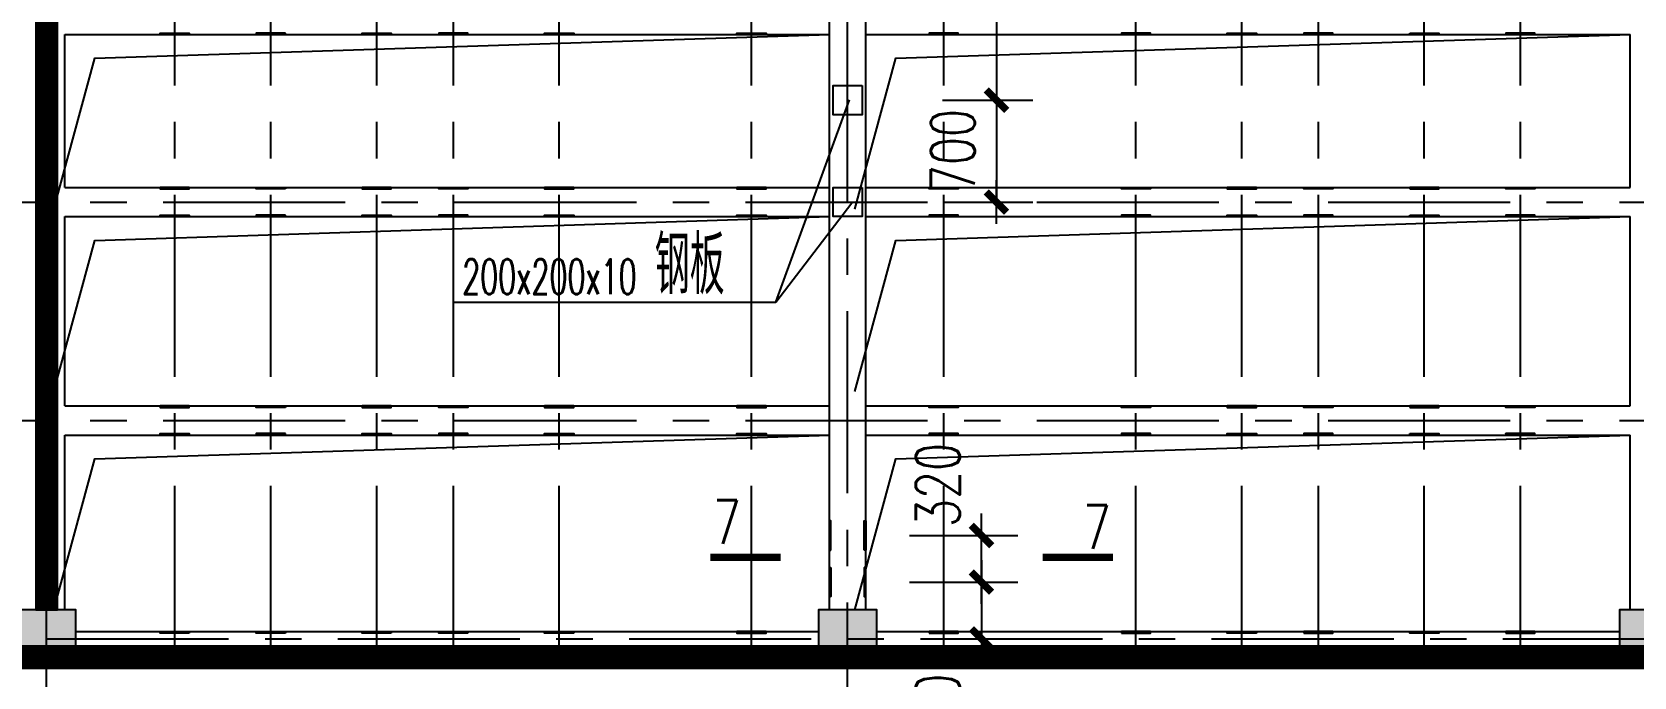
# Model space of a CAD drawing. Extents: x 1427168 to 1936200, y 1176778 to 1377202.
# Drawn here: x 1778653 to 1789653, y 1216944 to 1221374 of the extents above; entities that cross this region are included whole.
import ezdxf

# ---------------------------------------------------------------- set-up
doc = ezdxf.new("R2010")
doc.units = 0
doc.header["$LTSCALE"] = 1000
doc.header["$MEASUREMENT"] = 0
doc.linetypes.add('CENTER', pattern=[2, 1.25, -0.25, 0.25, -0.25])
doc.linetypes.add('DOTE', pattern=[2.42, 2, -0.2, 0.02, -0.2])
doc.layers.get('0').update_dxf_attribs({"linetype": 'CONTINUOUS'})
doc.layers.get('DEFPOINTS').update_dxf_attribs({"linetype": 'CONTINUOUS'})
for name, color, linetype in [('01粗实线层', 7, 'CONTINUOUS'), ('2', 2, 'CONTINUOUS'), ('3', 4, 'CONTINUOUS'), ('4', 3, 'CONTINUOUS'), ('5剖面线层', 2, 'CONTINUOUS'), ('AXIS', 3, 'CONTINUOUS'), ('DOTE', 1, 'DOTE'), ('PUB_DIM', 3, 'CONTINUOUS'), ('PUB_TEXT', 7, 'CONTINUOUS'), ('WUHUA', 8, 'CONTINUOUS')]:
    doc.layers.add(name, color=color, linetype=linetype)
doc.styles.add('_HZTXT', font='txt.shx', dxfattribs={"width": 0.75, "bigfont": 'HZTXT.shx'})
doc.styles.add('_TXT', font='TXT.shx', dxfattribs={"width": 0.75})
doc.styles.add('_TXT1', font='TXT1.shx', dxfattribs={"width": 0.6})
doc.styles.add('DIM_FONT', font='SIMPLEX.shx', dxfattribs={"width": 0.75})
doc.dimstyles.new('DIMN', dxfattribs={"dimtxt": 300, "dimasz": 1, "dimexe": 250, "dimexo": 300, "dimgap": 150, "dimtad": 1, "dimdec": 0, "dimzin": 0, "dimtxsty": 'DIM_FONT', "dimblk": '_DIMX', "dimcen": 0.09, "dimclrt": 7, "dimazin": 3, "dimtfac": 1, "dimtdec": 0, "dimtix": 1, "dimtmove": 0, "dimatfit": 3, "dimtolj": 1, "dimtzin": 0})
doc.dimstyles.new('DIMN$0', dxfattribs={"dimscale": 2, "dimtxt": 150, "dimasz": 200, "dimexe": 0, "dimexo": 0, "dimgap": 150, "dimtad": 1, "dimdec": 0, "dimzin": 0, "dimtxsty": 'DIM_FONT', "dimblk": 'OBLIQUE', "dimcen": 0.09, "dimclrd": 3, "dimclre": 3, "dimclrt": 3, "dimazin": 3, "dimtfac": 1, "dimtdec": 0, "dimtix": 1, "dimtmove": 0, "dimatfit": 3, "dimtolj": 1, "dimtzin": 0})
pattern_1 = [(225, (2138685.616, 960687.099), (11.22532015, -11.22532015), [])]
pattern_2 = [(225, (2138685.616, 959437.099), (11.22532015, -11.22532015), [])]
pattern_3 = [(135, (2138685.616, 1480974.97), (11.22532015, 11.22532015), [])]
pattern_4 = [(225, (2138685.616, 957937.099), (11.22532015, -11.22532015), [])]
pattern_5 = [(135, (2138685.616, 1479474.97), (11.22532015, 11.22532015), [])]
pattern_6 = [(225, (2138685.616, 956577.099), (11.22532015, -11.22532015), [])]
pattern_7 = [(315, (1429820.757, 960687.099), (-11.22532015, -11.22532015), [])]
pattern_8 = [(45, (1429820.757, 1480974.97), (-11.22532015, 11.22532015), [])]
pattern_9 = [(315, (1429820.757, 959437.099), (-11.22532015, -11.22532015), [])]
pattern_10 = [(45, (1429820.757, 1479474.97), (-11.22532015, 11.22532015), [])]
pattern_11 = [(315, (1429820.757, 957937.099), (-11.22532015, -11.22532015), [])]

# ---------------------------------------------------------------- blocks, each defined once
blk = doc.blocks.new('_DIMX')
blk.add_line((-150, 0), (150, 0))
at = {"const_width": 50}
blk.add_lwpolyline([(-70, -70), (70, 70)], dxfattribs=at)
blk = doc.blocks.new('*D268')
at = {"layer": 'AXIS', "color": 0}
for p, q in [((1784915, 1222706), (1785526, 1222706)), ((1785276, 1222705), (1785276, 1220907)), ((1784905, 1220906), (1785526, 1220906))]:
    blk.add_line(p, q, dxfattribs=at)
at = {"layer": 'DEFPOINTS', "color": 0}
for p in [(1784615, 1222706), (1784605, 1220906), (1785276, 1220906)]:
    blk.add_point(p, dxfattribs=at)
at = {"layer": 'AXIS', "color": 0}
for p, rotation in [((1785276, 1222706), 90), ((1785276, 1220906), 270)]:
    blk.add_blockref('_DIMX', p, dxfattribs=dict(at, rotation=rotation))
at = {"layer": 'AXIS', "color": 7, "insert": (1784976, 1221806), "char_height": 300, "attachment_point": 5, "rotation": 90, "style": 'DIM_FONT'}
blk.add_mtext('\\A1;1800', dxfattribs=at)
blk = doc.blocks.new('*D269')
at = {"layer": 'AXIS', "color": 0}
for p, q in [((1784915, 1220906), (1785526, 1220906)), ((1785276, 1220907), (1785276, 1220908)), ((1785276, 1220906), (1785276, 1220206)), ((1784915, 1220206), (1785526, 1220206)), ((1785276, 1220205), (1785276, 1220204))]:
    blk.add_line(p, q, dxfattribs=at)
at = {"layer": 'DEFPOINTS', "color": 0}
for p in [(1784615, 1220906), (1784615, 1220206), (1785276, 1220206)]:
    blk.add_point(p, dxfattribs=at)
at = {"layer": 'AXIS', "color": 0}
for p, rotation in [((1785276, 1220906), 270), ((1785276, 1220206), 90)]:
    blk.add_blockref('_DIMX', p, dxfattribs=dict(at, rotation=rotation))
at = {"layer": 'AXIS', "color": 7, "insert": (1784976, 1220556), "char_height": 300, "attachment_point": 5, "rotation": 90, "style": 'DIM_FONT'}
blk.add_mtext('\\A1;700', dxfattribs=at)
blk = doc.blocks.new('*D512')
at = {"layer": 'AXIS', "color": 0}
for p, q in [((1784678, 1217596), (1785423, 1217596)), ((1785173, 1217595), (1785173, 1217207)), ((1784962, 1217206), (1785423, 1217206))]:
    blk.add_line(p, q, dxfattribs=at)
at = {"layer": 'DEFPOINTS', "color": 0}
for p in [(1784378, 1217596), (1784662, 1217206), (1785173, 1217206)]:
    blk.add_point(p, dxfattribs=at)
at = {"layer": 'AXIS', "color": 0}
for p, rotation in [((1785173, 1217596), 90), ((1785173, 1217206), 270)]:
    blk.add_blockref('_DIMX', p, dxfattribs=dict(at, rotation=rotation))
at = {"layer": 'AXIS', "color": 7, "insert": (1784873, 1216679), "char_height": 300, "attachment_point": 5, "rotation": 90, "style": 'DIM_FONT'}
blk.add_mtext('\\A1;390', dxfattribs=at)
blk = doc.blocks.new('*D513')
at = {"layer": 'AXIS', "color": 0}
for p, q in [((1784678, 1217916), (1785423, 1217916)), ((1785173, 1217597), (1785173, 1217915)), ((1784678, 1217596), (1785423, 1217596))]:
    blk.add_line(p, q, dxfattribs=at)
at = {"layer": 'DEFPOINTS', "color": 0}
for p in [(1784378, 1217916), (1785173, 1217916), (1784378, 1217596)]:
    blk.add_point(p, dxfattribs=at)
at = {"layer": 'AXIS', "color": 0}
for p, rotation in [((1785173, 1217916), 90), ((1785173, 1217596), 270)]:
    blk.add_blockref('_DIMX', p, dxfattribs=dict(at, rotation=rotation))
at = {"layer": 'AXIS', "color": 7, "insert": (1784873, 1218263), "char_height": 300, "attachment_point": 5, "rotation": 90, "style": 'DIM_FONT'}
blk.add_mtext('\\A1;320', dxfattribs=at)

msp = doc.modelspace()

# ---------------------------------------------------------------- hatches: boundary and pattern name
at = {"layer": '5剖面线层'}
h = msp.add_hatch(dxfattribs=at)
h.set_pattern_fill('ANSI31', color=256, scale=10, style=0)
h.set_pattern_definition([(45, (1680692.4579, 1093995.6416), (-0.8838834765, 0.8838834765), [])])
h.paths.add_polyline_path([(1784378.2, 1217696), (1784368.2, 1217696), (1784368.2, 1217645.4), (1784378.2, 1217682.2)])
h.paths.add_polyline_path([(1784138.2, 1227916), (1784128.2, 1227916), (1784128.2, 1227716), (1784138.2, 1227716)])
h.paths.add_polyline_path([(1784378.2, 1227916), (1784368.2, 1227916), (1784368.2, 1227716), (1784378.2, 1227716)])
h.paths.add_polyline_path([(1784138.2, 1227596), (1784128.2, 1227596), (1784128.2, 1227396), (1784138.2, 1227396)])
h.paths.add_polyline_path([(1784378.2, 1227596), (1784368.2, 1227596), (1784368.2, 1227396), (1784378.2, 1227396)])
h.paths.add_polyline_path([(1784138.2, 1218016), (1784128.2, 1218016), (1784128.2, 1217816), (1784138.2, 1217816)])
h.paths.add_polyline_path([(1784378.2, 1218016), (1784368.2, 1218016), (1784368.2, 1217816), (1784378.2, 1217816)])
h.paths.add_polyline_path([(1784138.2, 1217696), (1784128.2, 1217696), (1784128.2, 1217496), (1784138.2, 1217496)])
h.paths.add_polyline_path([(1784378.2, 1217682.2), (1784368.2, 1217645.4), (1784368.2, 1217496), (1784378.2, 1217496)])
at = {"layer": '5剖面线层', "linetype": 'BYBLOCK', "ltscale": 1e-05}
h = msp.add_hatch(dxfattribs=at)
h.set_pattern_fill('ANSI31', color=256, scale=5, style=0)
h.set_pattern_definition(pattern_7)
h.paths.add_polyline_path([(1779633.2, 1221356), (1779533.2, 1221356), (1779533.2, 1221366), (1779633.2, 1221366)])
h.paths.add_polyline_path([(1779733.2, 1221356), (1779633.2, 1221356), (1779633.2, 1221366), (1779733.2, 1221366)])
h = msp.add_hatch(dxfattribs=at)
h.set_pattern_fill('ANSI31', color=256, scale=5, style=0)
h.set_pattern_definition(pattern_7)
h.paths.add_polyline_path([(1780293.2, 1221356), (1780193.2, 1221356), (1780193.2, 1221366), (1780293.2, 1221366)])
h.paths.add_polyline_path([(1780393.2, 1221356), (1780293.2, 1221356), (1780293.2, 1221366), (1780393.2, 1221366)])
h = msp.add_hatch(dxfattribs=at)
h.set_pattern_fill('ANSI31', color=256, scale=5, style=0)
h.set_pattern_definition(pattern_7)
h.paths.add_polyline_path([(1781020.2, 1221356), (1780920.2, 1221356), (1780920.2, 1221366), (1781020.2, 1221366)])
h.paths.add_polyline_path([(1781120.2, 1221356), (1781020.2, 1221356), (1781020.2, 1221366), (1781120.2, 1221366)])
h = msp.add_hatch(dxfattribs=at)
h.set_pattern_fill('ANSI31', color=256, scale=5, style=0)
h.set_pattern_definition(pattern_7)
h.paths.add_polyline_path([(1781546.2, 1221356), (1781446.2, 1221356), (1781446.2, 1221366), (1781546.2, 1221366)])
h.paths.add_polyline_path([(1781646.2, 1221356), (1781546.2, 1221356), (1781546.2, 1221366), (1781646.2, 1221366)])
h = msp.add_hatch(dxfattribs=at)
h.set_pattern_fill('ANSI31', color=256, scale=5, style=0)
h.set_pattern_definition(pattern_7)
h.paths.add_polyline_path([(1782273.2, 1221356), (1782173.2, 1221356), (1782173.2, 1221366), (1782273.2, 1221366)])
h.paths.add_polyline_path([(1782373.2, 1221356), (1782273.2, 1221356), (1782273.2, 1221366), (1782373.2, 1221366)])
h = msp.add_hatch(dxfattribs=at)
h.set_pattern_fill('ANSI31', color=256, scale=5, style=0)
h.set_pattern_definition(pattern_7)
h.paths.add_polyline_path([(1783593.2, 1221356), (1783493.2, 1221356), (1783493.2, 1221366), (1783593.2, 1221366)])
h.paths.add_polyline_path([(1783693.2, 1221356), (1783593.2, 1221356), (1783593.2, 1221366), (1783693.2, 1221366)])
h = msp.add_hatch(dxfattribs=at)
h.set_pattern_fill('ANSI31', color=256, scale=5, style=0)
h.set_pattern_definition(pattern_1)
h.paths.add_polyline_path([(1784913.2, 1221356), (1785013.2, 1221356), (1785013.2, 1221366), (1784913.2, 1221366)])
h.paths.add_polyline_path([(1784813.2, 1221356), (1784913.2, 1221356), (1784913.2, 1221366), (1784813.2, 1221366)])
h = msp.add_hatch(dxfattribs=at)
h.set_pattern_fill('ANSI31', color=256, scale=5, style=0)
h.set_pattern_definition(pattern_1)
h.paths.add_polyline_path([(1786233.2, 1221356), (1786333.2, 1221356), (1786333.2, 1221366), (1786233.2, 1221366)])
h.paths.add_polyline_path([(1786133.2, 1221356), (1786233.2, 1221356), (1786233.2, 1221366), (1786133.2, 1221366)])
h = msp.add_hatch(dxfattribs=at)
h.set_pattern_fill('ANSI31', color=256, scale=5, style=0)
h.set_pattern_definition(pattern_1)
h.paths.add_polyline_path([(1786960.2, 1221356), (1787060.2, 1221356), (1787060.2, 1221366), (1786960.2, 1221366)])
h.paths.add_polyline_path([(1786860.2, 1221356), (1786960.2, 1221356), (1786960.2, 1221366), (1786860.2, 1221366)])
h = msp.add_hatch(dxfattribs=at)
h.set_pattern_fill('ANSI31', color=256, scale=5, style=0)
h.set_pattern_definition(pattern_1)
h.paths.add_polyline_path([(1787486.2, 1221356), (1787586.2, 1221356), (1787586.2, 1221366), (1787486.2, 1221366)])
h.paths.add_polyline_path([(1787386.2, 1221356), (1787486.2, 1221356), (1787486.2, 1221366), (1787386.2, 1221366)])
h = msp.add_hatch(dxfattribs=at)
h.set_pattern_fill('ANSI31', color=256, scale=5, style=0)
h.set_pattern_definition(pattern_1)
h.paths.add_polyline_path([(1788213.2, 1221356), (1788313.2, 1221356), (1788313.2, 1221366), (1788213.2, 1221366)])
h.paths.add_polyline_path([(1788113.2, 1221356), (1788213.2, 1221356), (1788213.2, 1221366), (1788113.2, 1221366)])
h = msp.add_hatch(dxfattribs=at)
h.set_pattern_fill('ANSI31', color=256, scale=5, style=0)
h.set_pattern_definition(pattern_1)
h.paths.add_polyline_path([(1788873.2, 1221356), (1788973.2, 1221356), (1788973.2, 1221366), (1788873.2, 1221366)])
h.paths.add_polyline_path([(1788773.2, 1221356), (1788873.2, 1221356), (1788873.2, 1221366), (1788773.2, 1221366)])
h = msp.add_hatch(dxfattribs=at)
h.set_pattern_fill('ANSI31', color=256, scale=5, style=0)
h.set_pattern_definition(pattern_8)
h.paths.add_polyline_path([(1779633.2, 1220306), (1779533.2, 1220306), (1779533.2, 1220296), (1779633.2, 1220296)])
h.paths.add_polyline_path([(1779733.2, 1220306), (1779633.2, 1220306), (1779633.2, 1220296), (1779733.2, 1220296)])
h = msp.add_hatch(dxfattribs=at)
h.set_pattern_fill('ANSI31', color=256, scale=5, style=0)
h.set_pattern_definition(pattern_8)
h.paths.add_polyline_path([(1780293.2, 1220306), (1780193.2, 1220306), (1780193.2, 1220296), (1780293.2, 1220296)])
h.paths.add_polyline_path([(1780393.2, 1220306), (1780293.2, 1220306), (1780293.2, 1220296), (1780393.2, 1220296)])
h = msp.add_hatch(dxfattribs=at)
h.set_pattern_fill('ANSI31', color=256, scale=5, style=0)
h.set_pattern_definition(pattern_8)
h.paths.add_polyline_path([(1781020.2, 1220306), (1780920.2, 1220306), (1780920.2, 1220296), (1781020.2, 1220296)])
h.paths.add_polyline_path([(1781120.2, 1220306), (1781020.2, 1220306), (1781020.2, 1220296), (1781120.2, 1220296)])
h = msp.add_hatch(dxfattribs=at)
h.set_pattern_fill('ANSI31', color=256, scale=5, style=0)
h.set_pattern_definition(pattern_8)
h.paths.add_polyline_path([(1781546.2, 1220306), (1781446.2, 1220306), (1781446.2, 1220296), (1781546.2, 1220296)])
h.paths.add_polyline_path([(1781646.2, 1220306), (1781546.2, 1220306), (1781546.2, 1220296), (1781646.2, 1220296)])
h = msp.add_hatch(dxfattribs=at)
h.set_pattern_fill('ANSI31', color=256, scale=5, style=0)
h.set_pattern_definition(pattern_8)
h.paths.add_polyline_path([(1782273.2, 1220306), (1782173.2, 1220306), (1782173.2, 1220296), (1782273.2, 1220296)])
h.paths.add_polyline_path([(1782373.2, 1220306), (1782273.2, 1220306), (1782273.2, 1220296), (1782373.2, 1220296)])
h = msp.add_hatch(dxfattribs=at)
h.set_pattern_fill('ANSI31', color=256, scale=5, style=0)
h.set_pattern_definition(pattern_8)
h.paths.add_polyline_path([(1783593.2, 1220306), (1783493.2, 1220306), (1783493.2, 1220296), (1783593.2, 1220296)])
h.paths.add_polyline_path([(1783693.2, 1220306), (1783593.2, 1220306), (1783593.2, 1220296), (1783693.2, 1220296)])
h = msp.add_hatch(dxfattribs=at)
h.set_pattern_fill('ANSI31', color=256, scale=5, style=0)
h.set_pattern_definition(pattern_3)
h.paths.add_polyline_path([(1784913.2, 1220306), (1785013.2, 1220306), (1785013.2, 1220296), (1784913.2, 1220296)])
h.paths.add_polyline_path([(1784813.2, 1220306), (1784913.2, 1220306), (1784913.2, 1220296), (1784813.2, 1220296)])
h = msp.add_hatch(dxfattribs=at)
h.set_pattern_fill('ANSI31', color=256, scale=5, style=0)
h.set_pattern_definition(pattern_3)
h.paths.add_polyline_path([(1786233.2, 1220306), (1786333.2, 1220306), (1786333.2, 1220296), (1786233.2, 1220296)])
h.paths.add_polyline_path([(1786133.2, 1220306), (1786233.2, 1220306), (1786233.2, 1220296), (1786133.2, 1220296)])
h = msp.add_hatch(dxfattribs=at)
h.set_pattern_fill('ANSI31', color=256, scale=5, style=0)
h.set_pattern_definition(pattern_3)
h.paths.add_polyline_path([(1786960.2, 1220306), (1787060.2, 1220306), (1787060.2, 1220296), (1786960.2, 1220296)])
h.paths.add_polyline_path([(1786860.2, 1220306), (1786960.2, 1220306), (1786960.2, 1220296), (1786860.2, 1220296)])
h = msp.add_hatch(dxfattribs=at)
h.set_pattern_fill('ANSI31', color=256, scale=5, style=0)
h.set_pattern_definition(pattern_3)
h.paths.add_polyline_path([(1787486.2, 1220306), (1787586.2, 1220306), (1787586.2, 1220296), (1787486.2, 1220296)])
h.paths.add_polyline_path([(1787386.2, 1220306), (1787486.2, 1220306), (1787486.2, 1220296), (1787386.2, 1220296)])
h = msp.add_hatch(dxfattribs=at)
h.set_pattern_fill('ANSI31', color=256, scale=5, style=0)
h.set_pattern_definition(pattern_3)
h.paths.add_polyline_path([(1788213.2, 1220306), (1788313.2, 1220306), (1788313.2, 1220296), (1788213.2, 1220296)])
h.paths.add_polyline_path([(1788113.2, 1220306), (1788213.2, 1220306), (1788213.2, 1220296), (1788113.2, 1220296)])
h = msp.add_hatch(dxfattribs=at)
h.set_pattern_fill('ANSI31', color=256, scale=5, style=0)
h.set_pattern_definition(pattern_3)
h.paths.add_polyline_path([(1788873.2, 1220306), (1788973.2, 1220306), (1788973.2, 1220296), (1788873.2, 1220296)])
h.paths.add_polyline_path([(1788773.2, 1220306), (1788873.2, 1220306), (1788873.2, 1220296), (1788773.2, 1220296)])
h = msp.add_hatch(dxfattribs=at)
h.set_pattern_fill('ANSI31', color=256, scale=5, style=0)
h.set_pattern_definition(pattern_9)
h.paths.add_polyline_path([(1779633.2, 1220106), (1779533.2, 1220106), (1779533.2, 1220116), (1779633.2, 1220116)])
h.paths.add_polyline_path([(1779733.2, 1220106), (1779633.2, 1220106), (1779633.2, 1220116), (1779733.2, 1220116)])
h = msp.add_hatch(dxfattribs=at)
h.set_pattern_fill('ANSI31', color=256, scale=5, style=0)
h.set_pattern_definition(pattern_9)
h.paths.add_polyline_path([(1780293.2, 1220106), (1780193.2, 1220106), (1780193.2, 1220116), (1780293.2, 1220116)])
h.paths.add_polyline_path([(1780393.2, 1220106), (1780293.2, 1220106), (1780293.2, 1220116), (1780393.2, 1220116)])
h = msp.add_hatch(dxfattribs=at)
h.set_pattern_fill('ANSI31', color=256, scale=5, style=0)
h.set_pattern_definition(pattern_9)
h.paths.add_polyline_path([(1781020.2, 1220106), (1780920.2, 1220106), (1780920.2, 1220116), (1781020.2, 1220116)])
h.paths.add_polyline_path([(1781120.2, 1220106), (1781020.2, 1220106), (1781020.2, 1220116), (1781120.2, 1220116)])
h = msp.add_hatch(dxfattribs=at)
h.set_pattern_fill('ANSI31', color=256, scale=5, style=0)
h.set_pattern_definition(pattern_9)
h.paths.add_polyline_path([(1781546.2, 1220106), (1781446.2, 1220106), (1781446.2, 1220116), (1781546.2, 1220116)])
h.paths.add_polyline_path([(1781646.2, 1220106), (1781546.2, 1220106), (1781546.2, 1220116), (1781646.2, 1220116)])
h = msp.add_hatch(dxfattribs=at)
h.set_pattern_fill('ANSI31', color=256, scale=5, style=0)
h.set_pattern_definition(pattern_9)
h.paths.add_polyline_path([(1782273.2, 1220106), (1782173.2, 1220106), (1782173.2, 1220116), (1782273.2, 1220116)])
h.paths.add_polyline_path([(1782373.2, 1220106), (1782273.2, 1220106), (1782273.2, 1220116), (1782373.2, 1220116)])
h = msp.add_hatch(dxfattribs=at)
h.set_pattern_fill('ANSI31', color=256, scale=5, style=0)
h.set_pattern_definition(pattern_9)
h.paths.add_polyline_path([(1783593.2, 1220106), (1783493.2, 1220106), (1783493.2, 1220116), (1783593.2, 1220116)])
h.paths.add_polyline_path([(1783693.2, 1220106), (1783593.2, 1220106), (1783593.2, 1220116), (1783693.2, 1220116)])
h = msp.add_hatch(dxfattribs=at)
h.set_pattern_fill('ANSI31', color=256, scale=5, style=0)
h.set_pattern_definition(pattern_2)
h.paths.add_polyline_path([(1784913.2, 1220106), (1785013.2, 1220106), (1785013.2, 1220116), (1784913.2, 1220116)])
h.paths.add_polyline_path([(1784813.2, 1220106), (1784913.2, 1220106), (1784913.2, 1220116), (1784813.2, 1220116)])
h = msp.add_hatch(dxfattribs=at)
h.set_pattern_fill('ANSI31', color=256, scale=5, style=0)
h.set_pattern_definition(pattern_2)
h.paths.add_polyline_path([(1786233.2, 1220106), (1786333.2, 1220106), (1786333.2, 1220116), (1786233.2, 1220116)])
h.paths.add_polyline_path([(1786133.2, 1220106), (1786233.2, 1220106), (1786233.2, 1220116), (1786133.2, 1220116)])
h = msp.add_hatch(dxfattribs=at)
h.set_pattern_fill('ANSI31', color=256, scale=5, style=0)
h.set_pattern_definition(pattern_2)
h.paths.add_polyline_path([(1786960.2, 1220106), (1787060.2, 1220106), (1787060.2, 1220116), (1786960.2, 1220116)])
h.paths.add_polyline_path([(1786860.2, 1220106), (1786960.2, 1220106), (1786960.2, 1220116), (1786860.2, 1220116)])
h = msp.add_hatch(dxfattribs=at)
h.set_pattern_fill('ANSI31', color=256, scale=5, style=0)
h.set_pattern_definition(pattern_2)
h.paths.add_polyline_path([(1787486.2, 1220106), (1787586.2, 1220106), (1787586.2, 1220116), (1787486.2, 1220116)])
h.paths.add_polyline_path([(1787386.2, 1220106), (1787486.2, 1220106), (1787486.2, 1220116), (1787386.2, 1220116)])
h = msp.add_hatch(dxfattribs=at)
h.set_pattern_fill('ANSI31', color=256, scale=5, style=0)
h.set_pattern_definition(pattern_2)
h.paths.add_polyline_path([(1788213.2, 1220106), (1788313.2, 1220106), (1788313.2, 1220116), (1788213.2, 1220116)])
h.paths.add_polyline_path([(1788113.2, 1220106), (1788213.2, 1220106), (1788213.2, 1220116), (1788113.2, 1220116)])
h = msp.add_hatch(dxfattribs=at)
h.set_pattern_fill('ANSI31', color=256, scale=5, style=0)
h.set_pattern_definition(pattern_2)
h.paths.add_polyline_path([(1788873.2, 1220106), (1788973.2, 1220106), (1788973.2, 1220116), (1788873.2, 1220116)])
h.paths.add_polyline_path([(1788773.2, 1220106), (1788873.2, 1220106), (1788873.2, 1220116), (1788773.2, 1220116)])
h = msp.add_hatch(dxfattribs=at)
h.set_pattern_fill('ANSI31', color=256, scale=5, style=0)
h.set_pattern_definition(pattern_10)
h.paths.add_polyline_path([(1779633.2, 1218806), (1779533.2, 1218806), (1779533.2, 1218796), (1779633.2, 1218796)])
h.paths.add_polyline_path([(1779733.2, 1218806), (1779633.2, 1218806), (1779633.2, 1218796), (1779733.2, 1218796)])
h = msp.add_hatch(dxfattribs=at)
h.set_pattern_fill('ANSI31', color=256, scale=5, style=0)
h.set_pattern_definition(pattern_10)
h.paths.add_polyline_path([(1780293.2, 1218806), (1780193.2, 1218806), (1780193.2, 1218796), (1780293.2, 1218796)])
h.paths.add_polyline_path([(1780393.2, 1218806), (1780293.2, 1218806), (1780293.2, 1218796), (1780393.2, 1218796)])
h = msp.add_hatch(dxfattribs=at)
h.set_pattern_fill('ANSI31', color=256, scale=5, style=0)
h.set_pattern_definition(pattern_10)
h.paths.add_polyline_path([(1781020.2, 1218806), (1780920.2, 1218806), (1780920.2, 1218796), (1781020.2, 1218796)])
h.paths.add_polyline_path([(1781120.2, 1218806), (1781020.2, 1218806), (1781020.2, 1218796), (1781120.2, 1218796)])
h = msp.add_hatch(dxfattribs=at)
h.set_pattern_fill('ANSI31', color=256, scale=5, style=0)
h.set_pattern_definition(pattern_10)
h.paths.add_polyline_path([(1781546.2, 1218806), (1781446.2, 1218806), (1781446.2, 1218796), (1781546.2, 1218796)])
h.paths.add_polyline_path([(1781646.2, 1218806), (1781546.2, 1218806), (1781546.2, 1218796), (1781646.2, 1218796)])
h = msp.add_hatch(dxfattribs=at)
h.set_pattern_fill('ANSI31', color=256, scale=5, style=0)
h.set_pattern_definition(pattern_10)
h.paths.add_polyline_path([(1782273.2, 1218806), (1782173.2, 1218806), (1782173.2, 1218796), (1782273.2, 1218796)])
h.paths.add_polyline_path([(1782373.2, 1218806), (1782273.2, 1218806), (1782273.2, 1218796), (1782373.2, 1218796)])
h = msp.add_hatch(dxfattribs=at)
h.set_pattern_fill('ANSI31', color=256, scale=5, style=0)
h.set_pattern_definition(pattern_10)
h.paths.add_polyline_path([(1783593.2, 1218806), (1783493.2, 1218806), (1783493.2, 1218796), (1783593.2, 1218796)])
h.paths.add_polyline_path([(1783693.2, 1218806), (1783593.2, 1218806), (1783593.2, 1218796), (1783693.2, 1218796)])
h = msp.add_hatch(dxfattribs=at)
h.set_pattern_fill('ANSI31', color=256, scale=5, style=0)
h.set_pattern_definition(pattern_5)
h.paths.add_polyline_path([(1784913.2, 1218806), (1785013.2, 1218806), (1785013.2, 1218796), (1784913.2, 1218796)])
h.paths.add_polyline_path([(1784813.2, 1218806), (1784913.2, 1218806), (1784913.2, 1218796), (1784813.2, 1218796)])
h = msp.add_hatch(dxfattribs=at)
h.set_pattern_fill('ANSI31', color=256, scale=5, style=0)
h.set_pattern_definition(pattern_5)
h.paths.add_polyline_path([(1786233.2, 1218806), (1786333.2, 1218806), (1786333.2, 1218796), (1786233.2, 1218796)])
h.paths.add_polyline_path([(1786133.2, 1218806), (1786233.2, 1218806), (1786233.2, 1218796), (1786133.2, 1218796)])
h = msp.add_hatch(dxfattribs=at)
h.set_pattern_fill('ANSI31', color=256, scale=5, style=0)
h.set_pattern_definition(pattern_5)
h.paths.add_polyline_path([(1786960.2, 1218806), (1787060.2, 1218806), (1787060.2, 1218796), (1786960.2, 1218796)])
h.paths.add_polyline_path([(1786860.2, 1218806), (1786960.2, 1218806), (1786960.2, 1218796), (1786860.2, 1218796)])
h = msp.add_hatch(dxfattribs=at)
h.set_pattern_fill('ANSI31', color=256, scale=5, style=0)
h.set_pattern_definition(pattern_5)
h.paths.add_polyline_path([(1787486.2, 1218806), (1787586.2, 1218806), (1787586.2, 1218796), (1787486.2, 1218796)])
h.paths.add_polyline_path([(1787386.2, 1218806), (1787486.2, 1218806), (1787486.2, 1218796), (1787386.2, 1218796)])
h = msp.add_hatch(dxfattribs=at)
h.set_pattern_fill('ANSI31', color=256, scale=5, style=0)
h.set_pattern_definition(pattern_5)
h.paths.add_polyline_path([(1788213.2, 1218806), (1788313.2, 1218806), (1788313.2, 1218796), (1788213.2, 1218796)])
h.paths.add_polyline_path([(1788113.2, 1218806), (1788213.2, 1218806), (1788213.2, 1218796), (1788113.2, 1218796)])
h = msp.add_hatch(dxfattribs=at)
h.set_pattern_fill('ANSI31', color=256, scale=5, style=0)
h.set_pattern_definition(pattern_5)
h.paths.add_polyline_path([(1788873.2, 1218806), (1788973.2, 1218806), (1788973.2, 1218796), (1788873.2, 1218796)])
h.paths.add_polyline_path([(1788773.2, 1218806), (1788873.2, 1218806), (1788873.2, 1218796), (1788773.2, 1218796)])
h = msp.add_hatch(dxfattribs=at)
h.set_pattern_fill('ANSI31', color=256, scale=5, style=0)
h.set_pattern_definition(pattern_11)
h.paths.add_polyline_path([(1779633.2, 1218606), (1779533.2, 1218606), (1779533.2, 1218616), (1779633.2, 1218616)])
h.paths.add_polyline_path([(1779733.2, 1218606), (1779633.2, 1218606), (1779633.2, 1218616), (1779733.2, 1218616)])
h = msp.add_hatch(dxfattribs=at)
h.set_pattern_fill('ANSI31', color=256, scale=5, style=0)
h.set_pattern_definition(pattern_11)
h.paths.add_polyline_path([(1780293.2, 1218606), (1780193.2, 1218606), (1780193.2, 1218616), (1780293.2, 1218616)])
h.paths.add_polyline_path([(1780393.2, 1218606), (1780293.2, 1218606), (1780293.2, 1218616), (1780393.2, 1218616)])
h = msp.add_hatch(dxfattribs=at)
h.set_pattern_fill('ANSI31', color=256, scale=5, style=0)
h.set_pattern_definition(pattern_11)
h.paths.add_polyline_path([(1781020.2, 1218606), (1780920.2, 1218606), (1780920.2, 1218616), (1781020.2, 1218616)])
h.paths.add_polyline_path([(1781120.2, 1218606), (1781020.2, 1218606), (1781020.2, 1218616), (1781120.2, 1218616)])
h = msp.add_hatch(dxfattribs=at)
h.set_pattern_fill('ANSI31', color=256, scale=5, style=0)
h.set_pattern_definition(pattern_11)
h.paths.add_polyline_path([(1781546.2, 1218606), (1781446.2, 1218606), (1781446.2, 1218616), (1781546.2, 1218616)])
h.paths.add_polyline_path([(1781646.2, 1218606), (1781546.2, 1218606), (1781546.2, 1218616), (1781646.2, 1218616)])
h = msp.add_hatch(dxfattribs=at)
h.set_pattern_fill('ANSI31', color=256, scale=5, style=0)
h.set_pattern_definition(pattern_11)
h.paths.add_polyline_path([(1782273.2, 1218606), (1782173.2, 1218606), (1782173.2, 1218616), (1782273.2, 1218616)])
h.paths.add_polyline_path([(1782373.2, 1218606), (1782273.2, 1218606), (1782273.2, 1218616), (1782373.2, 1218616)])
h = msp.add_hatch(dxfattribs=at)
h.set_pattern_fill('ANSI31', color=256, scale=5, style=0)
h.set_pattern_definition(pattern_11)
h.paths.add_polyline_path([(1783593.2, 1218606), (1783493.2, 1218606), (1783493.2, 1218616), (1783593.2, 1218616)])
h.paths.add_polyline_path([(1783693.2, 1218606), (1783593.2, 1218606), (1783593.2, 1218616), (1783693.2, 1218616)])
h = msp.add_hatch(dxfattribs=at)
h.set_pattern_fill('ANSI31', color=256, scale=5, style=0)
h.set_pattern_definition(pattern_4)
h.paths.add_polyline_path([(1784913.2, 1218606), (1785013.2, 1218606), (1785013.2, 1218616), (1784913.2, 1218616)])
h.paths.add_polyline_path([(1784813.2, 1218606), (1784913.2, 1218606), (1784913.2, 1218616), (1784813.2, 1218616)])
h = msp.add_hatch(dxfattribs=at)
h.set_pattern_fill('ANSI31', color=256, scale=5, style=0)
h.set_pattern_definition(pattern_4)
h.paths.add_polyline_path([(1786233.2, 1218606), (1786333.2, 1218606), (1786333.2, 1218616), (1786233.2, 1218616)])
h.paths.add_polyline_path([(1786133.2, 1218606), (1786233.2, 1218606), (1786233.2, 1218616), (1786133.2, 1218616)])
h = msp.add_hatch(dxfattribs=at)
h.set_pattern_fill('ANSI31', color=256, scale=5, style=0)
h.set_pattern_definition(pattern_4)
h.paths.add_polyline_path([(1786960.2, 1218606), (1787060.2, 1218606), (1787060.2, 1218616), (1786960.2, 1218616)])
h.paths.add_polyline_path([(1786860.2, 1218606), (1786960.2, 1218606), (1786960.2, 1218616), (1786860.2, 1218616)])
h = msp.add_hatch(dxfattribs=at)
h.set_pattern_fill('ANSI31', color=256, scale=5, style=0)
h.set_pattern_definition(pattern_4)
h.paths.add_polyline_path([(1787486.2, 1218606), (1787586.2, 1218606), (1787586.2, 1218616), (1787486.2, 1218616)])
h.paths.add_polyline_path([(1787386.2, 1218606), (1787486.2, 1218606), (1787486.2, 1218616), (1787386.2, 1218616)])
h = msp.add_hatch(dxfattribs=at)
h.set_pattern_fill('ANSI31', color=256, scale=5, style=0)
h.set_pattern_definition(pattern_4)
h.paths.add_polyline_path([(1788213.2, 1218606), (1788313.2, 1218606), (1788313.2, 1218616), (1788213.2, 1218616)])
h.paths.add_polyline_path([(1788113.2, 1218606), (1788213.2, 1218606), (1788213.2, 1218616), (1788113.2, 1218616)])
h = msp.add_hatch(dxfattribs=at)
h.set_pattern_fill('ANSI31', color=256, scale=5, style=0)
h.set_pattern_definition(pattern_4)
h.paths.add_polyline_path([(1788873.2, 1218606), (1788973.2, 1218606), (1788973.2, 1218616), (1788873.2, 1218616)])
h.paths.add_polyline_path([(1788773.2, 1218606), (1788873.2, 1218606), (1788873.2, 1218616), (1788773.2, 1218616)])
h = msp.add_hatch(dxfattribs=at)
h.set_pattern_fill('ANSI31', color=256, scale=5, style=0)
h.set_pattern_definition([(315, (1429820.757, 956577.1), (-11.22532015, -11.22532015), [])])
h.paths.add_polyline_path([(1779633.2, 1217246), (1779533.2, 1217246), (1779533.2, 1217256), (1779633.2, 1217256)])
h.paths.add_polyline_path([(1779733.2, 1217246), (1779633.2, 1217246), (1779633.2, 1217256), (1779733.2, 1217256)])
h = msp.add_hatch(dxfattribs=at)
h.set_pattern_fill('ANSI31', color=256, scale=5, style=0)
h.set_pattern_definition([(315, (1430480.757, 956577.1), (-11.22532015, -11.22532015), [])])
h.paths.add_polyline_path([(1780293.2, 1217246), (1780193.2, 1217246), (1780193.2, 1217256), (1780293.2, 1217256)])
h.paths.add_polyline_path([(1780393.2, 1217246), (1780293.2, 1217246), (1780293.2, 1217256), (1780393.2, 1217256)])
h = msp.add_hatch(dxfattribs=at)
h.set_pattern_fill('ANSI31', color=256, scale=5, style=0)
h.set_pattern_definition([(315, (1431207.757, 956577.1), (-11.22532015, -11.22532015), [])])
h.paths.add_polyline_path([(1781020.2, 1217246), (1780920.2, 1217246), (1780920.2, 1217256), (1781020.2, 1217256)])
h.paths.add_polyline_path([(1781120.2, 1217246), (1781020.2, 1217246), (1781020.2, 1217256), (1781120.2, 1217256)])
h = msp.add_hatch(dxfattribs=at)
h.set_pattern_fill('ANSI31', color=256, scale=5, style=0)
h.set_pattern_definition([(315, (1431733.757, 956577.1), (-11.22532015, -11.22532015), [])])
h.paths.add_polyline_path([(1781546.2, 1217246), (1781446.2, 1217246), (1781446.2, 1217256), (1781546.2, 1217256)])
h.paths.add_polyline_path([(1781646.2, 1217246), (1781546.2, 1217246), (1781546.2, 1217256), (1781646.2, 1217256)])
h = msp.add_hatch(dxfattribs=at)
h.set_pattern_fill('ANSI31', color=256, scale=5, style=0)
h.set_pattern_definition([(315, (1432460.757, 956577.1), (-11.22532015, -11.22532015), [])])
h.paths.add_polyline_path([(1782273.2, 1217246), (1782173.2, 1217246), (1782173.2, 1217256), (1782273.2, 1217256)])
h.paths.add_polyline_path([(1782373.2, 1217246), (1782273.2, 1217246), (1782273.2, 1217256), (1782373.2, 1217256)])
h = msp.add_hatch(dxfattribs=at)
h.set_pattern_fill('ANSI31', color=256, scale=5, style=0)
h.set_pattern_definition([(45, (1429820.757, 1477924.971), (-11.22532015, 11.22532015), [])])
h.paths.add_polyline_path([(1783593.2, 1217256), (1783493.2, 1217256), (1783493.2, 1217246), (1783593.2, 1217246)])
h.paths.add_polyline_path([(1783693.2, 1217256), (1783593.2, 1217256), (1783593.2, 1217246), (1783693.2, 1217246)])
h = msp.add_hatch(dxfattribs=at)
h.set_pattern_fill('ANSI31', color=256, scale=5, style=0)
h.set_pattern_definition(pattern_6)
h.paths.add_polyline_path([(1784913.2, 1217246), (1785013.2, 1217246), (1785013.2, 1217256), (1784913.2, 1217256)])
h.paths.add_polyline_path([(1784813.2, 1217246), (1784913.2, 1217246), (1784913.2, 1217256), (1784813.2, 1217256)])
h = msp.add_hatch(dxfattribs=at)
h.set_pattern_fill('ANSI31', color=256, scale=5, style=0)
h.set_pattern_definition(pattern_6)
h.paths.add_polyline_path([(1786233.2, 1217246), (1786333.2, 1217246), (1786333.2, 1217256), (1786233.2, 1217256)])
h.paths.add_polyline_path([(1786133.2, 1217246), (1786233.2, 1217246), (1786233.2, 1217256), (1786133.2, 1217256)])
h = msp.add_hatch(dxfattribs=at)
h.set_pattern_fill('ANSI31', color=256, scale=5, style=0)
h.set_pattern_definition(pattern_6)
h.paths.add_polyline_path([(1786960.2, 1217246), (1787060.2, 1217246), (1787060.2, 1217256), (1786960.2, 1217256)])
h.paths.add_polyline_path([(1786860.2, 1217246), (1786960.2, 1217246), (1786960.2, 1217256), (1786860.2, 1217256)])
h = msp.add_hatch(dxfattribs=at)
h.set_pattern_fill('ANSI31', color=256, scale=5, style=0)
h.set_pattern_definition(pattern_6)
h.paths.add_polyline_path([(1787486.2, 1217246), (1787586.2, 1217246), (1787586.2, 1217256), (1787486.2, 1217256)])
h.paths.add_polyline_path([(1787386.2, 1217246), (1787486.2, 1217246), (1787486.2, 1217256), (1787386.2, 1217256)])
h = msp.add_hatch(dxfattribs=at)
h.set_pattern_fill('ANSI31', color=256, scale=5, style=0)
h.set_pattern_definition(pattern_6)
h.paths.add_polyline_path([(1788213.2, 1217246), (1788313.2, 1217246), (1788313.2, 1217256), (1788213.2, 1217256)])
h.paths.add_polyline_path([(1788113.2, 1217246), (1788213.2, 1217246), (1788213.2, 1217256), (1788113.2, 1217256)])
h = msp.add_hatch(dxfattribs=at)
h.set_pattern_fill('ANSI31', color=256, scale=5, style=0)
h.set_pattern_definition(pattern_6)
h.paths.add_polyline_path([(1788873.2, 1217246), (1788973.2, 1217246), (1788973.2, 1217256), (1788873.2, 1217256)])
h.paths.add_polyline_path([(1788773.2, 1217246), (1788873.2, 1217246), (1788873.2, 1217256), (1788773.2, 1217256)])
at = {"layer": 'WUHUA'}
h = msp.add_hatch(color=256, dxfattribs=at)
h.paths.add_polyline_path([(1767953.2, 1217006), (1767953.2, 1217406), (1767553.2, 1217406), (1767553.2, 1217006)])
h.paths.add_polyline_path([(1767953.2, 1222506), (1767953.2, 1222906), (1767553.2, 1222906), (1767553.2, 1222506)])
h.paths.add_polyline_path([(1773453.2, 1217006), (1773453.2, 1217406), (1773053.2, 1217406), (1773053.2, 1217006)])
h.paths.add_polyline_path([(1778953.2, 1217006), (1778953.2, 1217406), (1778553.2, 1217406), (1778553.2, 1217006)])
h.paths.add_polyline_path([(1778953.2, 1222506), (1778953.2, 1222906), (1778553.2, 1222906), (1778553.2, 1222506)])
h.paths.add_polyline_path([(1767953.2, 1228006), (1767953.2, 1228406), (1767553.2, 1228406), (1767553.2, 1228006)])
h.paths.add_polyline_path([(1773453.2, 1228006), (1773453.2, 1228406), (1773053.2, 1228406), (1773053.2, 1228006)])
h.paths.add_polyline_path([(1778953.2, 1228006), (1778953.2, 1228406), (1778553.2, 1228406), (1778553.2, 1228006)])
h.paths.add_polyline_path([(1784453.2, 1217006), (1784453.2, 1217406), (1784053.2, 1217406), (1784053.2, 1217006)])
h.paths.add_polyline_path([(1789953.2, 1217006), (1789953.2, 1217406), (1789553.2, 1217406), (1789553.2, 1217006)])
h.paths.add_polyline_path([(1789953.2, 1222506), (1789953.2, 1222906), (1789553.2, 1222906), (1789553.2, 1222506)])
h.paths.add_polyline_path([(1795453.2, 1217006), (1795453.2, 1217406), (1795053.2, 1217406), (1795053.2, 1217006)])
h.paths.add_polyline_path([(1800953.2, 1217006), (1800953.2, 1217406), (1800553.2, 1217406), (1800553.2, 1217006)])
h.paths.add_polyline_path([(1800953.2, 1222506), (1800953.2, 1222906), (1800553.2, 1222906), (1800553.2, 1222506)])
h.paths.add_polyline_path([(1784453.2, 1228006), (1784453.2, 1228406), (1784053.2, 1228406), (1784053.2, 1228006)])
h.paths.add_polyline_path([(1789953.2, 1228006), (1789953.2, 1228406), (1789553.2, 1228406), (1789553.2, 1228006)])
h.paths.add_polyline_path([(1795453.2, 1228006), (1795453.2, 1228406), (1795053.2, 1228406), (1795053.2, 1228006)])
h.paths.add_polyline_path([(1800953.2, 1228006), (1800953.2, 1228406), (1800553.2, 1228406), (1800553.2, 1228006)])

# ---------------------------------------------------------------- linework, layer by layer
for points in [[(1778803.2, 1220156), (1779084.8, 1221193), (1784128.2, 1221356)], [(1784303.2, 1220156), (1784584.8, 1221193), (1789628.2, 1221356)], [(1778803.2, 1218906), (1779084.8, 1219943), (1784128.2, 1220106)], [(1784303.2, 1218906), (1784584.8, 1219943), (1789628.2, 1220106)], [(1778803.2, 1217406), (1779084.8, 1218443), (1784128.2, 1218606)], [(1784303.2, 1217406), (1784584.8, 1218443), (1789628.2, 1218606)]]:
    msp.add_lwpolyline(points)
for points in [[(1784353.2, 1221006), (1784353.2, 1220806), (1784153.2, 1220806), (1784153.2, 1221006)], [(1784353.2, 1220306), (1784353.2, 1220106), (1784153.2, 1220106), (1784153.2, 1220306)]]:
    msp.add_lwpolyline(points, close=True)
at = {"layer": '01粗实线层', "linetype": 'BYBLOCK', "ltscale": 1e-05}
for p, q in [((1783760.4, 1219519.5), (1784265.8, 1220908.1)), ((1783760.4, 1219519.5), (1784283.2, 1220200.8)), ((1781548.4, 1219519.5), (1783760.4, 1219519.5))]:
    msp.add_line(p, q, dxfattribs=at)
for points in [[(1779733.2, 1221356), (1779533.2, 1221356), (1779533.2, 1221366), (1779733.2, 1221366)], [(1780393.2, 1221366), (1780193.2, 1221366), (1780193.2, 1221356), (1780393.2, 1221356)], [(1781120.2, 1221356), (1780920.2, 1221356), (1780920.2, 1221366), (1781120.2, 1221366)], [(1781446.2, 1221356), (1781646.2, 1221356), (1781646.2, 1221366), (1781446.2, 1221366)], [(1782373.2, 1221356), (1782173.2, 1221356), (1782173.2, 1221366), (1782373.2, 1221366)], [(1783693.2, 1221356), (1783493.2, 1221356), (1783493.2, 1221366), (1783693.2, 1221366)], [(1784813.2, 1221356), (1785013.2, 1221356), (1785013.2, 1221366), (1784813.2, 1221366)], [(1786133.2, 1221356), (1786333.2, 1221356), (1786333.2, 1221366), (1786133.2, 1221366)], [(1787060.2, 1221356), (1786860.2, 1221356), (1786860.2, 1221366), (1787060.2, 1221366)], [(1787386.2, 1221356), (1787586.2, 1221356), (1787586.2, 1221366), (1787386.2, 1221366)], [(1788113.2, 1221366), (1788313.2, 1221366), (1788313.2, 1221356), (1788113.2, 1221356)], [(1788773.2, 1221356), (1788973.2, 1221356), (1788973.2, 1221366), (1788773.2, 1221366)], [(1779733.2, 1220306), (1779533.2, 1220306), (1779533.2, 1220296), (1779733.2, 1220296)], [(1780393.2, 1220296), (1780193.2, 1220296), (1780193.2, 1220306), (1780393.2, 1220306)], [(1781120.2, 1220306), (1780920.2, 1220306), (1780920.2, 1220296), (1781120.2, 1220296)], [(1781446.2, 1220306), (1781646.2, 1220306), (1781646.2, 1220296), (1781446.2, 1220296)], [(1782373.2, 1220306), (1782173.2, 1220306), (1782173.2, 1220296), (1782373.2, 1220296)], [(1783693.2, 1220306), (1783493.2, 1220306), (1783493.2, 1220296), (1783693.2, 1220296)], [(1784813.2, 1220306), (1785013.2, 1220306), (1785013.2, 1220296), (1784813.2, 1220296)], [(1786133.2, 1220306), (1786333.2, 1220306), (1786333.2, 1220296), (1786133.2, 1220296)], [(1787060.2, 1220306), (1786860.2, 1220306), (1786860.2, 1220296), (1787060.2, 1220296)], [(1787386.2, 1220306), (1787586.2, 1220306), (1787586.2, 1220296), (1787386.2, 1220296)], [(1788113.2, 1220296), (1788313.2, 1220296), (1788313.2, 1220306), (1788113.2, 1220306)], [(1788773.2, 1220306), (1788973.2, 1220306), (1788973.2, 1220296), (1788773.2, 1220296)], [(1779733.2, 1220106), (1779533.2, 1220106), (1779533.2, 1220116), (1779733.2, 1220116)], [(1780393.2, 1220116), (1780193.2, 1220116), (1780193.2, 1220106), (1780393.2, 1220106)], [(1781120.2, 1220106), (1780920.2, 1220106), (1780920.2, 1220116), (1781120.2, 1220116)], [(1781446.2, 1220106), (1781646.2, 1220106), (1781646.2, 1220116), (1781446.2, 1220116)], [(1782373.2, 1220106), (1782173.2, 1220106), (1782173.2, 1220116), (1782373.2, 1220116)], [(1783693.2, 1220106), (1783493.2, 1220106), (1783493.2, 1220116), (1783693.2, 1220116)], [(1784813.2, 1220106), (1785013.2, 1220106), (1785013.2, 1220116), (1784813.2, 1220116)], [(1786133.2, 1220106), (1786333.2, 1220106), (1786333.2, 1220116), (1786133.2, 1220116)], [(1787060.2, 1220106), (1786860.2, 1220106), (1786860.2, 1220116), (1787060.2, 1220116)], [(1787386.2, 1220106), (1787586.2, 1220106), (1787586.2, 1220116), (1787386.2, 1220116)], [(1788113.2, 1220116), (1788313.2, 1220116), (1788313.2, 1220106), (1788113.2, 1220106)], [(1788773.2, 1220106), (1788973.2, 1220106), (1788973.2, 1220116), (1788773.2, 1220116)], [(1779733.2, 1218806), (1779533.2, 1218806), (1779533.2, 1218796), (1779733.2, 1218796)], [(1780393.2, 1218796), (1780193.2, 1218796), (1780193.2, 1218806), (1780393.2, 1218806)], [(1781120.2, 1218806), (1780920.2, 1218806), (1780920.2, 1218796), (1781120.2, 1218796)], [(1781446.2, 1218806), (1781646.2, 1218806), (1781646.2, 1218796), (1781446.2, 1218796)], [(1782373.2, 1218806), (1782173.2, 1218806), (1782173.2, 1218796), (1782373.2, 1218796)], [(1783693.2, 1218806), (1783493.2, 1218806), (1783493.2, 1218796), (1783693.2, 1218796)], [(1784813.2, 1218806), (1785013.2, 1218806), (1785013.2, 1218796), (1784813.2, 1218796)], [(1786133.2, 1218806), (1786333.2, 1218806), (1786333.2, 1218796), (1786133.2, 1218796)], [(1787060.2, 1218806), (1786860.2, 1218806), (1786860.2, 1218796), (1787060.2, 1218796)], [(1787386.2, 1218806), (1787586.2, 1218806), (1787586.2, 1218796), (1787386.2, 1218796)], [(1788113.2, 1218796), (1788313.2, 1218796), (1788313.2, 1218806), (1788113.2, 1218806)], [(1788773.2, 1218806), (1788973.2, 1218806), (1788973.2, 1218796), (1788773.2, 1218796)], [(1779733.2, 1218606), (1779533.2, 1218606), (1779533.2, 1218616), (1779733.2, 1218616)], [(1780393.2, 1218616), (1780193.2, 1218616), (1780193.2, 1218606), (1780393.2, 1218606)], [(1781120.2, 1218606), (1780920.2, 1218606), (1780920.2, 1218616), (1781120.2, 1218616)], [(1781446.2, 1218606), (1781646.2, 1218606), (1781646.2, 1218616), (1781446.2, 1218616)], [(1782373.2, 1218606), (1782173.2, 1218606), (1782173.2, 1218616), (1782373.2, 1218616)], [(1783693.2, 1218606), (1783493.2, 1218606), (1783493.2, 1218616), (1783693.2, 1218616)], [(1784813.2, 1218606), (1785013.2, 1218606), (1785013.2, 1218616), (1784813.2, 1218616)], [(1786133.2, 1218606), (1786333.2, 1218606), (1786333.2, 1218616), (1786133.2, 1218616)], [(1787060.2, 1218606), (1786860.2, 1218606), (1786860.2, 1218616), (1787060.2, 1218616)], [(1787386.2, 1218606), (1787586.2, 1218606), (1787586.2, 1218616), (1787386.2, 1218616)], [(1788113.2, 1218616), (1788313.2, 1218616), (1788313.2, 1218606), (1788113.2, 1218606)], [(1788773.2, 1218606), (1788973.2, 1218606), (1788973.2, 1218616), (1788773.2, 1218616)], [(1784138.2, 1217816), (1784138.2, 1218016), (1784128.2, 1218016), (1784128.2, 1217816)], [(1784368.2, 1217816), (1784368.2, 1218016), (1784378.2, 1218016), (1784378.2, 1217816)], [(1784138.2, 1217696), (1784138.2, 1217496), (1784128.2, 1217496), (1784128.2, 1217696)], [(1784368.2, 1217696), (1784368.2, 1217496), (1784378.2, 1217496), (1784378.2, 1217696)], [(1779733.2, 1217246), (1779533.2, 1217246), (1779533.2, 1217256), (1779733.2, 1217256)], [(1780393.2, 1217246), (1780193.2, 1217246), (1780193.2, 1217256), (1780393.2, 1217256)], [(1781120.2, 1217246), (1780920.2, 1217246), (1780920.2, 1217256), (1781120.2, 1217256)], [(1781646.2, 1217246), (1781446.2, 1217246), (1781446.2, 1217256), (1781646.2, 1217256)], [(1782373.2, 1217246), (1782173.2, 1217246), (1782173.2, 1217256), (1782373.2, 1217256)], [(1783693.2, 1217256), (1783493.2, 1217256), (1783493.2, 1217246), (1783693.2, 1217246)], [(1784813.2, 1217246), (1785013.2, 1217246), (1785013.2, 1217256), (1784813.2, 1217256)], [(1786133.2, 1217246), (1786333.2, 1217246), (1786333.2, 1217256), (1786133.2, 1217256)], [(1787060.2, 1217246), (1786860.2, 1217246), (1786860.2, 1217256), (1787060.2, 1217256)], [(1787386.2, 1217246), (1787586.2, 1217246), (1787586.2, 1217256), (1787386.2, 1217256)], [(1788113.2, 1217256), (1788313.2, 1217256), (1788313.2, 1217246), (1788113.2, 1217246)], [(1788773.2, 1217246), (1788973.2, 1217246), (1788973.2, 1217256), (1788773.2, 1217256)]]:
    msp.add_lwpolyline(points, close=True, dxfattribs=at)
at = {"layer": '2'}
for points in [[(1778953.2, 1217006), (1778953.2, 1217406), (1778553.2, 1217406), (1778553.2, 1217006)], [(1784453.2, 1217006), (1784453.2, 1217406), (1784053.2, 1217406), (1784053.2, 1217006)], [(1789953.2, 1217006), (1789953.2, 1217406), (1789553.2, 1217406), (1789553.2, 1217006)]]:
    msp.add_lwpolyline(points, close=True, dxfattribs=at)
at = {"layer": '3'}
for p, q in [((1784128.2, 1217406), (1784128.2, 1222506)), ((1784378.2, 1217406), (1784378.2, 1222506)), ((1778878.2, 1221356), (1784128.2, 1221356)), ((1778878.2, 1220306), (1778878.2, 1221356)), ((1784378.2, 1221356), (1789628.2, 1221356)), ((1789628.2, 1220306), (1789628.2, 1221356)), ((1778878.2, 1220306), (1784128.2, 1220306)), ((1784378.2, 1220306), (1789628.2, 1220306)), ((1778878.2, 1220106), (1784128.2, 1220106)), ((1778878.2, 1218806), (1778878.2, 1220106)), ((1784378.2, 1220106), (1789628.2, 1220106)), ((1789628.2, 1218806), (1789628.2, 1220106)), ((1778878.2, 1218806), (1784128.2, 1218806)), ((1784378.2, 1218806), (1789628.2, 1218806)), ((1778878.2, 1218606), (1784128.2, 1218606)), ((1778878.2, 1217406), (1778878.2, 1218606)), ((1784378.2, 1218606), (1789628.2, 1218606)), ((1789628.2, 1217406), (1789628.2, 1218606)), ((1778953.2, 1217256), (1784053.2, 1217256)), ((1784453.2, 1217256), (1789553.2, 1217256)), ((1778953.2, 1217006), (1784053.2, 1217006)), ((1784453.2, 1217006), (1789553.2, 1217006))]:
    msp.add_line(p, q, dxfattribs=at)
at = {"layer": '4'}
for points in [[(1778678.2, 1228006), (1778678.2, 1217406), (1778828.2, 1217406), (1778828.2, 1228006)], [(1767953.2, 1217006), (1800553.2, 1217006), (1800553.2, 1217156), (1767953.2, 1217156)]]:
    msp.add_lwpolyline(points, close=True, dxfattribs=at)
at = {"layer": 'DOTE', "linetype": 'CENTER'}
for p, q in [((1778753.2, 1216206), (1778753.2, 1229206)), ((1779633.2, 1217006), (1779633.2, 1229206)), ((1780293.2, 1217006), (1780293.2, 1229206)), ((1781020.2, 1217006), (1781020.2, 1229206)), ((1781546.2, 1217006), (1781546.2, 1229206)), ((1782273.2, 1217006), (1782273.2, 1229206)), ((1783593.2, 1217006), (1783593.2, 1229206)), ((1784253.2, 1216206), (1784253.2, 1229206)), ((1784913.2, 1217006), (1784913.2, 1229206)), ((1786233.2, 1217006), (1786233.2, 1229206)), ((1786960.2, 1217006), (1786960.2, 1229206)), ((1787486.2, 1217006), (1787486.2, 1229206)), ((1788213.2, 1217006), (1788213.2, 1229206)), ((1788873.2, 1217006), (1788873.2, 1229206)), ((1767553.2, 1220206), (1801753.2, 1220206)), ((1767553.2, 1218706), (1801753.2, 1218706)), ((1766753.2, 1217206), (1801753.2, 1217206))]:
    msp.add_line(p, q, dxfattribs=at)
at = {"layer": 'PUB_DIM', "const_width": 50}
for points in [[(1783792.8, 1217765.8), (1783310.3, 1217765.8)], [(1785593, 1217765.8), (1786075.6, 1217765.8)]]:
    msp.add_lwpolyline(points, dxfattribs=at)
at = {"layer": 'WUHUA', "const_width": 150}
for points in [[(1778753.2, 1228006), (1778753.2, 1217406)], [(1767953.2, 1217081), (1800553.2, 1217081)]]:
    msp.add_lwpolyline(points, dxfattribs=at)

# ---------------------------------------------------------------- texts
at = {"layer": 'PUB_DIM', "style": '_TXT', "width": 0.75}
for p in [(1783329.6, 1217858.7), (1785870.4, 1217824.6)]:
    msp.add_text('7', height=300, dxfattribs=at).set_placement(p)
at = {"layer": 'PUB_TEXT', "width": 0.6}
for s, height, style, p in [('钢板', 400, '_HZTXT', (1782929.2, 1219572.9)), ('200x200x10', 240, '_TXT1', (1781607.7, 1219572.9))]:
    msp.add_text(s, height=height, dxfattribs=dict(at, style=style)).set_placement(p)

# ---------------------------------------------------------------- dimensions: what is measured, and where the dimension line sits
at = {"layer": 'AXIS'}
for base, p1, p2, picture, middle in [((1785276.4, 1220906), (1784614.6, 1222706), (1784604.6, 1220906), '*D268', (1784976.4, 1221806)), ((1785276.4, 1220206), (1784614.6, 1220906), (1784614.6, 1220206), '*D269', (1784976.4, 1220556))]:
    dim = msp.add_linear_dim(base=base, p1=p1, p2=p2, angle=90, dimstyle='DIMN', dxfattribs=at)
    dim.commit()
    dim.dimension.update_dxf_attribs({"geometry": picture, "text_midpoint": middle})
for base, p2, picture, middle in [((1785172.7, 1217916), (1784378.2, 1217916), '*D513', (1784872.7, 1218262.9)), ((1785172.7, 1217206), (1784662.3, 1217206), '*D512', (1784872.7, 1216678.6))]:
    dim = msp.add_linear_dim(base=base, p1=(1784378.2, 1217596), p2=p2, angle=270, dimstyle='DIMN$0', override={"dimscale": 1, "dimtxt": 300, "dimasz": 1, "dimexe": 250, "dimexo": 300, "dimblk": '_DIMX', "dimclrd": 0, "dimclre": 0, "dimclrt": 7, "dimldrblk": '_DIMX'}, dxfattribs=at)
    dim.commit()
    dim.dimension.update_dxf_attribs({"geometry": picture, "text_midpoint": middle, "dimtype": 160})

doc.saveas('drawing.dxf')
